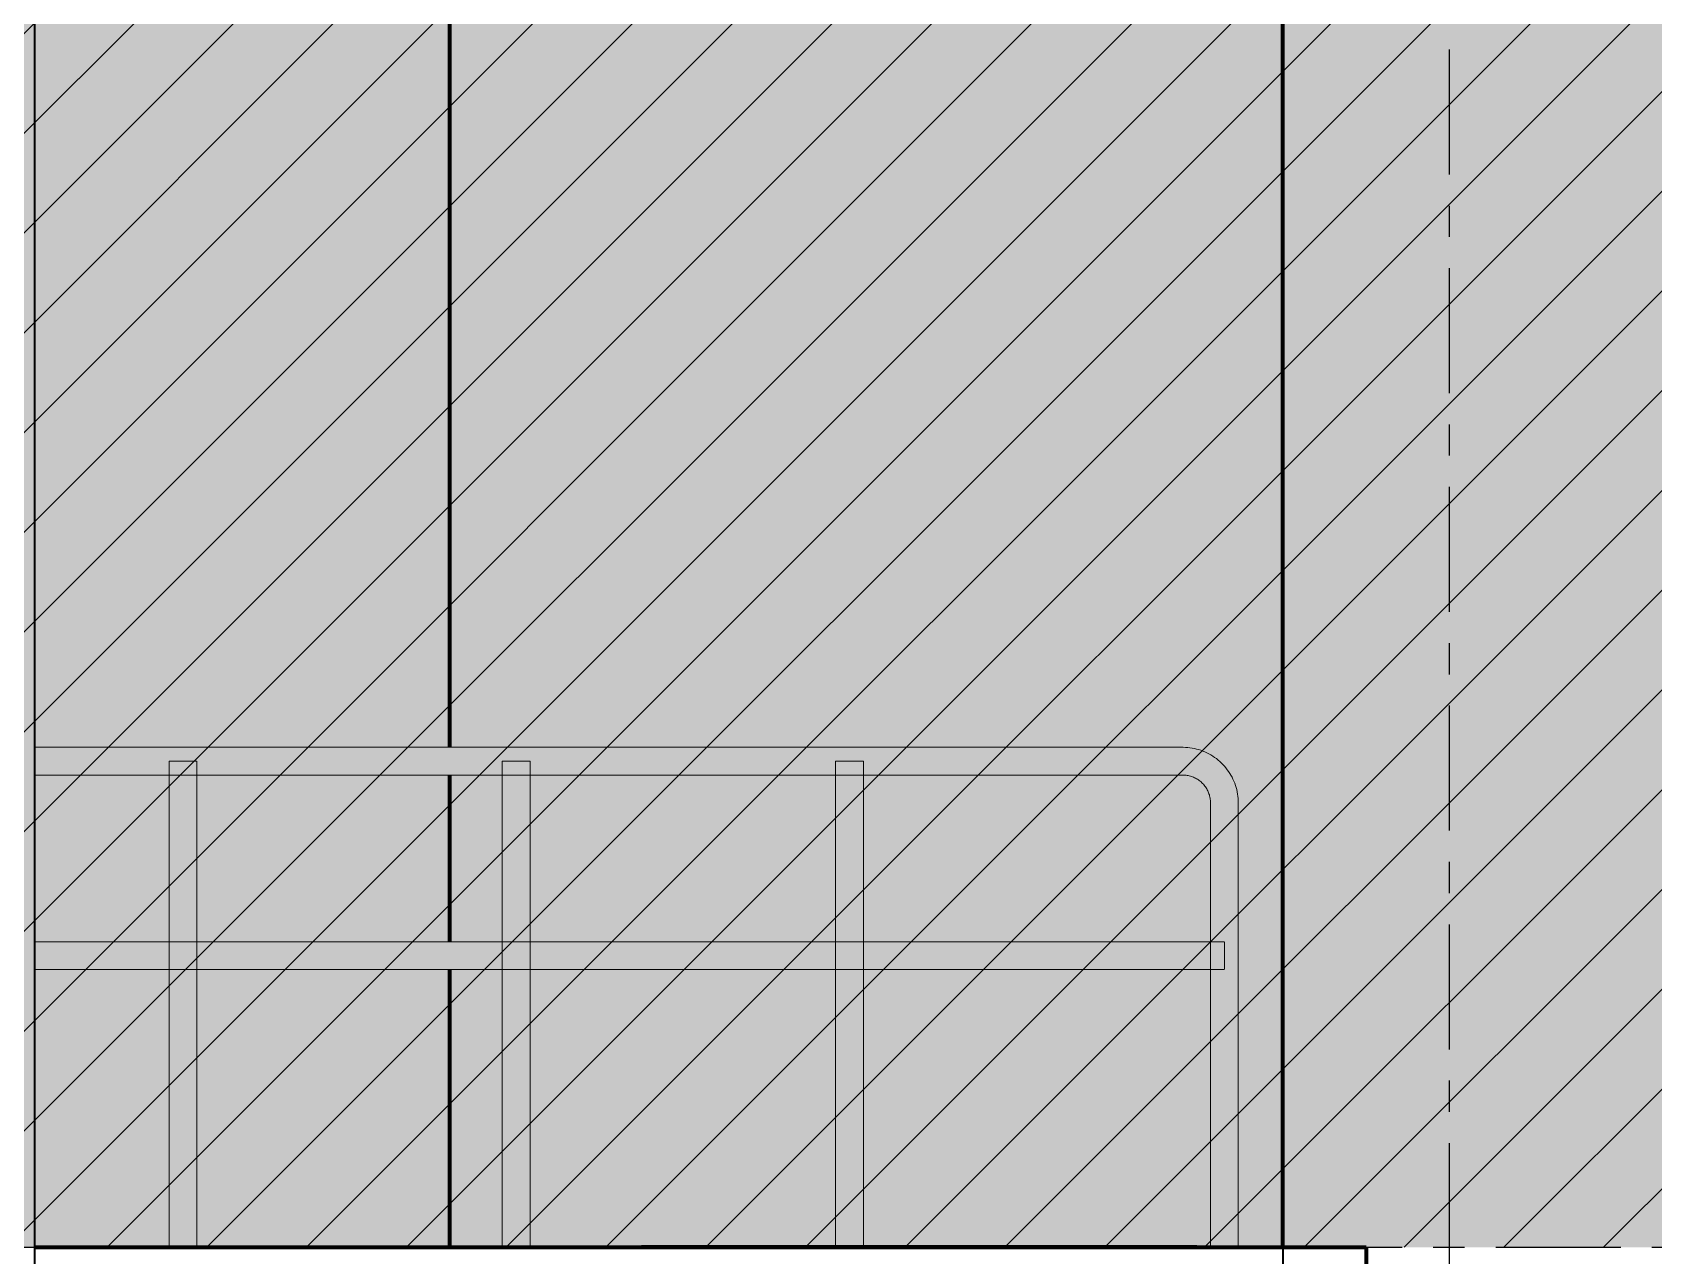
# Model space of a CAD drawing. Header units: millimetres. Extents: x -25371 to 2282244, y -90657 to 147824.
# Drawn here: x 1940245 to 1943163, y -988 to 1214 of the extents above; entities that cross this region are included whole.
import ezdxf
from ezdxf.enums import TextEntityAlignment as Align
from ezdxf.xclip import XClip

# ---------------------------------------------------------------- set-up
doc = ezdxf.new("R2010")
doc.units = ezdxf.units.MM
doc.header["$XCLIPFRAME"] = 0
doc.linetypes.add('CENTER', pattern=[50.8, 31.75, -6.35, 6.35, -6.35])
doc.linetypes.add('TA_GL_000.90000', pattern=[2.475, 0.9, -0.225, 0.225, -0.225, 0.9])
for name, color, linetype in [('000 - 0_SYM_DWG_GRIDLINE_MAIN_COLOR_251', 7, 'Continuous'), ('000 - 0_SYM_DWG_SLOPE-SYM_TEXT_COLOR_3', 7, 'Continuous'), ('000 - EXISTING_PRECAST_HATCH_', 7, 'Continuous'), ('000 - GRID', 7, 'CENTER')]:
    doc.layers.add(name, color=color, linetype=linetype)
for name, color, linetype, lineweight in [('A-DETL', 7, 'Continuous', 70), ('A-DOOR', 7, 'Continuous', 35), ('A-DOOR-E', 7, 'Continuous', 35), ('A-DOOR-FRAM', 7, 'Continuous', 35), ('A-DOOR-HDLN', 7, 'Continuous', 70), ('A-FLOR-E', 7, 'Continuous', 35), ('A-FLOR-HRAL', 7, 'Continuous', 35), ('A-GLAZ-CURT', 7, 'Continuous', 35), ('E-LITE-EQPM', 7, 'Continuous', 35), ('WALL-E', 7, 'Continuous', 50)]:
    doc.layers.add(name, color=color, linetype=linetype, lineweight=lineweight)
doc.styles.add('Arial', font='arial.ttf', dxfattribs={"height": 300})
doc.styles.add('TA', font='', dxfattribs={"height": 4.5})
doc.styles.get('TA').set_extended_font_data('Cordia New')

# ---------------------------------------------------------------- blocks, each defined once
blk = doc.blocks.new('DPA_DR-SG-SW2 - D5_1100x2150 mm PB-5440788-VS01 - ELEVATION 5')
at = {"layer": 'A-DOOR', "color": 7}
for p, q in [((5129.7, 103600), (5172.7, 103600)), ((5172.7, 103600), (5129.7, 103600))]:
    blk.add_line(p, q, dxfattribs=at)
at = {"layer": 'A-DOOR-FRAM', "color": 7}
for p, q in [((5172.7, 103600), (5129.7, 103600)), ((5129.7, 103600), (5229.7, 103600)), ((5229.7, 103600), (5129.7, 103600)), ((5172.7, 103600), (5129.7, 103600)), ((5229.7, 103600), (5172.7, 103600)), ((5172.7, 103600), (5229.7, 103600))]:
    blk.add_line(p, q, dxfattribs=at)
blk = doc.blocks.new('Lighting-Street-LED - Lighting-Street-LED-4346571-VS01 - ELEVATION 5')
at = {"layer": 'E-LITE-EQPM', "color": 7}
blk.add_line((3902.9, 101366.1), (3902.9, 107103.1), dxfattribs=at)
blk = doc.blocks.new('Railing - Post End-4364167-VS01 - ELEVATION 5')
at = {"layer": 'A-FLOR-HRAL', "color": 7, "lineweight": 9}
for p, q in [((5304.1, 103600), (5255.9, 103600)), ((5255.9, 103600), (5304.1, 103600))]:
    blk.add_line(p, q, dxfattribs=at)
blk = doc.blocks.new('Railing - Post Start-4364165-VS01 - ELEVATION 5')
at = {"layer": 'A-FLOR-HRAL', "color": 7, "lineweight": 9}
for p, q in [((5584.2, 103600), (5560, 103600)), ((5560, 103600), (5584.2, 103600)), ((5584.2, 103600), (5608.3, 103600)), ((5608.3, 103600), (5584.2, 103600))]:
    blk.add_line(p, q, dxfattribs=at)
blk = doc.blocks.new('Railing - Railing-4950034-VS01 - ELEVATION 5')
at = {"color": 7}
for name in ['Railing - Post End-4364167-VS01 - ELEVATION 5', 'Railing - Post Start-4364165-VS01 - ELEVATION 5']:
    blk.add_blockref(name, (0, 0), dxfattribs=at)
blk = doc.blocks.new('DPA_AC-PL_FLOOR ROOM CAL - A41_1000 x 1000 mm-V10-VS01 - ELEVATION 5')
at = {"layer": 'A-DOOR-E', "color": 7}
for p, q in [((6045, 103600), (4945, 103600)), ((4945, 103600), (6045, 103600))]:
    blk.add_line(p, q, dxfattribs=at)
at = {"layer": 'A-DOOR-HDLN', "color": 7}
for p, q in [((5995, 103600), (4995, 103600)), ((4995, 103600), (5995, 103600)), ((4995, 103600), (5995, 103600)), ((5995, 103600), (4995, 103600))]:
    blk.add_line(p, q, dxfattribs=at)
blk = doc.blocks.new('System Panel - DPA-AR_Facade_Solid Panel 150mm-V15-VS01 - ELEVATION 5')
at = {"layer": 'A-GLAZ-CURT', "color": 7}
for p, q in [((6150, 106600), (4650, 106600)), ((4650, 106600), (4650, 104500)), ((4650, 104500), (4650, 106600)), ((4650, 106600), (6150, 106600)), ((6150, 103600), (6150, 106600)), ((6150, 106600), (6150, 103600)), ((4650, 104450), (4650, 104150)), ((4650, 104150), (4650, 104450)), ((4650, 104100), (4650, 103600)), ((4650, 103600), (4650, 104100)), ((4650, 103600), (6150, 103600)), ((6150, 103600), (4650, 103600))]:
    blk.add_line(p, q, dxfattribs=at)
blk = doc.blocks.new('DPA_DR-SG-SW - D4_1100x2150 mm-V38-VS01 - ELEVATION 5')
at = {"layer": 'A-DOOR', "color": 7}
for p, q in [((6150, 103600), (6150, 105715)), ((6150, 105715), (6150, 103600))]:
    blk.add_line(p, q, dxfattribs=at)
at = {"layer": 'A-DOOR-FRAM', "color": 7}
for p, q in [((6150, 105750), (6150, 103600)), ((6150, 103600), (6150, 105750)), ((6150, 105715), (6150, 103600)), ((6150, 105715), (6150, 103600))]:
    blk.add_line(p, q, dxfattribs=at)
blk = doc.blocks.new('System Panel - DPA-AR_Facade_Solid Panel 150mm-5598975-VS01 - ELEVATION 5')
at = {"layer": 'A-GLAZ-CURT', "color": 7}
for p, q in [((6150, 103600), (6150, 106600)), ((6150, 106600), (7650, 106600)), ((7650, 106600), (6150, 106600)), ((6150, 106600), (6150, 103500)), ((7650, 106600), (7650, 103570)), ((7650, 103500), (7650, 106600)), ((6150, 103500), (7650, 103500))]:
    blk.add_line(p, q, dxfattribs=at)
blk = doc.blocks.new('Railing - 50mm-V48-VS01 - ELEVATION 5')
at = {"layer": 'A-FLOR-HRAL', "color": 7, "lineweight": 9}
for p, q in [((2944.7, 103600), (2944.7, 104475)), ((2969.7, 104475), (2944.7, 104475)), ((2944.7, 104475), (2969.7, 104475)), ((2969.7, 104475), (2994.7, 104475)), ((2994.7, 104475), (2969.7, 104475)), ((2994.7, 104475), (2994.7, 103600)), ((2969.7, 103600), (2944.7, 103600)), ((2944.7, 103600), (2969.7, 103600)), ((2969.7, 103600), (2994.7, 103600)), ((2994.7, 103600), (2969.7, 103600))]:
    blk.add_line(p, q, dxfattribs=at)
blk = doc.blocks.new('Railing - Railing-5726026-VS01 - ELEVATION 5')
at = {"color": 7}
for p in [(1200, 0), (1800, 0), (2400, 0)]:
    blk.add_blockref('Railing - 50mm-V48-VS01 - ELEVATION 5', p, dxfattribs=at)
blk = doc.blocks.new('Top Rail Type - Top Rail_Internal_-5726028-VS01 - ELEVATION 5')
at = {"layer": 'A-FLOR-HRAL', "color": 7, "lineweight": 9}
for p, q in [((5969.7, 104500), (3902.3, 104500)), ((3902.3, 104450), (5969.7, 104450)), ((6019.7, 104400), (6019.7, 103600)), ((6069.7, 103600), (6069.7, 104400)), ((6044.7, 103600), (6020.5, 103600)), ((6020.5, 103600), (6044.7, 103600)), ((6044.7, 103600), (6068.8, 103600)), ((6068.8, 103600), (6044.7, 103600))]:
    blk.add_line(p, q, dxfattribs=at)
at = {"layer": 'A-FLOR-HRAL', "color": 7, "lineweight": 9, "flags": 128}
for points in [[(6069.7, 104400), (6069.6, 104404), (6069.3, 104408), (6068.9, 104412), (6068.4, 104415.9), (6067.7, 104419.9), (6066.8, 104423.8), (6065.8, 104427.6), (6064.6, 104431.5), (6063.2, 104435.2), (6061.8, 104438.9), (6060.1, 104442.6), (6058.4, 104446.2), (6056.4, 104449.7), (6054.4, 104453.1), (6052.2, 104456.5), (6049.9, 104459.7), (6047.4, 104462.9), (6044.8, 104465.9), (6042.1, 104468.9), (6039.3, 104471.7), (6036.4, 104474.5), (6033.4, 104477.1), (6030.2, 104479.6), (6027, 104481.9), (6023.7, 104484.1), (6020.3, 104486.2), (6016.8, 104488.2), (6013.2, 104490), (6009.6, 104491.7), (6005.9, 104493.2), (6002.1, 104494.6), (5998.3, 104495.8), (5994.5, 104496.9), (5990.6, 104497.8), (5986.7, 104498.5), (5982.7, 104499.1), (5978.7, 104499.6), (5974.7, 104499.9), (5970.7, 104500), (5969.7, 104500)], [(5969.7, 104450), (5971.7, 104450), (5973.7, 104449.8), (5975.6, 104449.6), (5977.6, 104449.4), (5979.6, 104449), (5981.5, 104448.6), (5983.5, 104448.1), (5985.4, 104447.5), (5987.3, 104446.8), (5989.1, 104446.1), (5991, 104445.2), (5992.7, 104444.3), (5994.5, 104443.4), (5996.2, 104442.4), (5997.9, 104441.3), (5999.5, 104440.1), (6001.1, 104438.9), (6002.6, 104437.6), (6004.1, 104436.2), (6005.5, 104434.8), (6006.9, 104433.4), (6008.2, 104431.9), (6009.4, 104430.3), (6010.6, 104428.7), (6011.7, 104427), (6012.8, 104425.3), (6013.8, 104423.6), (6014.7, 104421.8), (6015.5, 104420), (6016.3, 104418.1), (6016.9, 104416.2), (6017.6, 104414.3), (6018.1, 104412.4), (6018.5, 104410.5), (6018.9, 104408.5), (6019.2, 104406.5), (6019.4, 104404.5), (6019.6, 104402.5), (6019.7, 104400.5), (6019.7, 104400)]]:
    blk.add_lwpolyline(points, dxfattribs=at)
blk = doc.blocks.new('Handrail Type - Handrail_Internal_-5726039-VS01 - ELEVATION 5')
at = {"layer": 'A-FLOR-HRAL', "color": 7, "lineweight": 9}
for p, q in [((5969.7, 104150), (3902.3, 104150)), ((6044.7, 104150), (5969.7, 104150)), ((6044.7, 104125), (6044.7, 104149.1)), ((6044.7, 104149.1), (6044.7, 104125)), ((6044.7, 104125), (6044.7, 104100.9)), ((6044.7, 104100.9), (6044.7, 104125)), ((3902.2, 104100), (5969.7, 104100)), ((5969.7, 104100), (6044.7, 104100))]:
    blk.add_line(p, q, dxfattribs=at)
blk = doc.blocks.new('C-1-VS01-AR-2563-01 -C_20260615-163154_ELEVATION_5_EX')
at = {"layer": '000 - EXISTING_PRECAST_HATCH_'}
h = blk.add_hatch(dxfattribs=at)
h.set_pattern_fill('ANSI31')
h.set_pattern_definition([(45, (0, 0), (-89.80256, 89.80256), [])])
h.paths.add_polyline_path([(-18756.5, 105750), (-18756.5, 103600), (-14656.4, 103600), (-14656.4, 108700), (-25156.3, 108700), (-25156.3, 103600), (-20056.5, 103600), (-20056.5, 105750)])
h = blk.add_hatch(dxfattribs=at)
h.set_pattern_fill('AR-CONC', scale=0.05)
h.set_pattern_definition([(50, (0, 0), (364.3693, -31.8782), [38.1, -419.1]), (355, (0, 0), (-70.4868, 382.1137), [30.48, -335.2812]), (100.45144, (30.36, -2.66), (293.8825, 350.2355), [32.38, -356.1805]), (46.1842, (4e-15, 101.6), (542.158, -84.0847), [57.15, -628.65]), (96.63556, (45.2, 94.6), (474.8083, 494.8522), [48.57, -534.2712]), (351.18415, (4e-15, 101.6), (474.8083, 494.8522), [45.72, -502.9195]), (21, (50.8, 76.2), (303.2288, -204.5304), [38.1, -419.1]), (326, (50.8, 76.2), (123.604, 368.3759), [30.48, -335.28]), (71.45144, (76.07, 59.16), (426.8328, 163.8455), [32.38, -356.1799]), (37.5, (0, 0), (6.1772, 169.11008), [0, -331.216, 0, -340.36, 0, -336.55]), (7.5, (0, 0), (133.63933, 200.36115), [0, -194.056, 0, -323.596, 0, -128.27]), (327.5, (-113.28, 4e-15), (271.18119, -11.45749), [0, -127, 0, -396.24, 0, -525.78]), (317.5, (-164.08, 6e-15), (296.25836, 50.853), [0, -165.1, 0, -263.144, 0, -373.38])])
h.paths.add_polyline_path([(-18756.5, 105750), (-18756.5, 103600), (-14656.4, 103600), (-14656.4, 108700), (-25156.3, 108700), (-25156.3, 103600), (-20056.5, 103600), (-20056.5, 105750)])
at = {"layer": 'A-DETL', "color": 7}
for p, q in [((-16156.4, 103600), (-16156.4, 108400)), ((-16156.4, 103600), (-16156.4, 107100)), ((-17656.4, 104500), (-17656.4, 106600)), ((-17656.4, 104150), (-17656.4, 104450)), ((-17656.4, 103600), (-17656.4, 104100)), ((-18404.2, 103600), (-17176.4, 103600)), ((-18404.2, 103600), (-16006.4, 103600)), ((-18404.2, 103600), (-17656.4, 103600)), ((-18404.2, 103600), (-17656.4, 103600)), ((-17656.4, 103600), (-16156.4, 103600)), ((-16976.7, 103600), (-17176.7, 103600)), ((-17176.4, 103600), (-16976.4, 103600)), ((-16976.4, 103600), (-16156.4, 103600)), ((-16006.4, 103600), (-16006.4, 103500))]:
    blk.add_line(p, q, dxfattribs=at)
at = {"layer": 'A-FLOR-E', "color": 7}
for p, q in [((-18176.4, 103600), (-18404.2, 103600)), ((-16156.4, 103600), (-18404.2, 103600)), ((-16156.4, 103600), (-16878.5, 103600))]:
    blk.add_line(p, q, dxfattribs=at)
at = {"layer": 'WALL-E', "color": 7}
for p, q in [((-16156.4, 103600), (-16156.4, 107900)), ((-16156.4, 107900), (-16156.4, 103600)), ((-16156.4, 107100), (-16156.4, 105750)), ((-16156.4, 105750), (-16156.4, 107100)), ((-17656.4, 106600), (-17656.4, 104500)), ((-16156.4, 105750), (-16156.4, 103600)), ((-16156.4, 103600), (-16156.4, 105750)), ((-17656.4, 104450), (-17656.4, 104150)), ((-17656.4, 104100), (-17656.4, 103600)), ((-17656.4, 103600), (-18404.2, 103600)), ((-17176.7, 103600), (-18404.2, 103600)), ((-17176.7, 103600), (-16976.7, 103600)), ((-16976.4, 103600), (-17176.4, 103600)), ((-16156.4, 103600), (-16976.7, 103600))]:
    blk.add_line(p, q, dxfattribs=at)
at = {"layer": 'A-DOOR-E', "color": 7}
for name in ['DPA_DR-SG-SW - D4_1100x2150 mm-V38-VS01 - ELEVATION 5', 'DPA_AC-PL_FLOOR ROOM CAL - A41_1000 x 1000 mm-V10-VS01 - ELEVATION 5', 'DPA_DR-SG-SW2 - D5_1100x2150 mm PB-5440788-VS01 - ELEVATION 5']:
    blk.add_blockref(name, (-22306.4, 0), dxfattribs=at)
at = {"layer": 'A-FLOR-HRAL', "color": 7, "lineweight": 9}
for name in ['Top Rail Type - Top Rail_Internal_-5726028-VS01 - ELEVATION 5', 'Handrail Type - Handrail_Internal_-5726039-VS01 - ELEVATION 5', 'Railing - Railing-4950034-VS01 - ELEVATION 5']:
    blk.add_blockref(name, (-22306.4, 0), dxfattribs=at)
at = {"layer": 'A-FLOR-HRAL', "color": 7}
blk.add_blockref('Railing - Railing-5726026-VS01 - ELEVATION 5', (-22306.4, 0), dxfattribs=at)
at = {"layer": 'A-GLAZ-CURT', "color": 7}
for name in ['System Panel - DPA-AR_Facade_Solid Panel 150mm-V15-VS01 - ELEVATION 5', 'System Panel - DPA-AR_Facade_Solid Panel 150mm-5598975-VS01 - ELEVATION 5']:
    blk.add_blockref(name, (-22306.4, 0), dxfattribs=at)
at = {"layer": 'E-LITE-EQPM', "color": 7}
blk.add_blockref('Lighting-Street-LED - Lighting-Street-LED-4346571-VS01 - ELEVATION 5', (-22306.4, 0), dxfattribs=at)
blk = doc.blocks.new('*U459')
at = {"layer": '000 - 0_SYM_DWG_GRIDLINE_MAIN_COLOR_251', "color": 7, "linetype": 'ByBlock', "ltscale": 5}
blk.add_line((20, 0), (-181.5, 0), dxfattribs=at)
at = {"color": 7, "style": 'TA', "flags": 1}
blk.add_attdef('LOCATION', (6, -6), '', height=4.5, rotation=270, dxfattribs=at)
at = {"layer": '000 - 0_SYM_DWG_SLOPE-SYM_TEXT_COLOR_3', "color": 7, "style": 'Arial'}
blk.add_attdef('GRID-HEAD', text='', height=4, rotation=90, dxfattribs=at).set_placement((40, 0), align=Align.MIDDLE_CENTER)
blk = doc.blocks.new('*U2261')
at = {"layer": '000 - 0_SYM_DWG_GRIDLINE_MAIN_COLOR_251', "color": 7, "linetype": 'ByBlock', "ltscale": 5}
blk.add_line((20, 0), (-529.286, 0), dxfattribs=at)
at = {"color": 7, "style": 'TA', "flags": 1}
blk.add_attdef('LOCATION', (6, -6), '', height=4.5, rotation=270, dxfattribs=at)
blk = doc.blocks.new('C-1-VS01_REV00_20260615-231059_ELEVATION_5_dims')
at = {"layer": '000 - GRID', "color": 7, "linetype": 'TA_GL_000.90000', "xscale": 50.00000000000004, "yscale": 50.00000000000004, "zscale": 50.00000000000004}
for name, p, rotation in [('*U459', (-15856.6, 100625), 270), ('*U2261', (-27373.2, 103600), 180)]:
    blk.add_blockref(name, p, dxfattribs=dict(at, rotation=rotation))

msp = doc.modelspace()

# ---------------------------------------------------------------- block references
at = {"color": 7}
ref = msp.add_blockref('C-1-VS01-AR-2563-01 -C_20260615-163154_ELEVATION_5_EX', (1958652.146, -104572.744), dxfattribs=at)
XClip(ref).set_block_clipping_path([(-26516.0919763581, 95079.2292497061), (-3958.1064399881, 115145.365818867)])

# ---------------------------------------------------------------- next in the draw order: block references
msp.add_blockref('C-1-VS01_REV00_20260615-231059_ELEVATION_5_dims', (1958652.146, -104572.744), dxfattribs=at)

doc.saveas('drawing.dxf')
